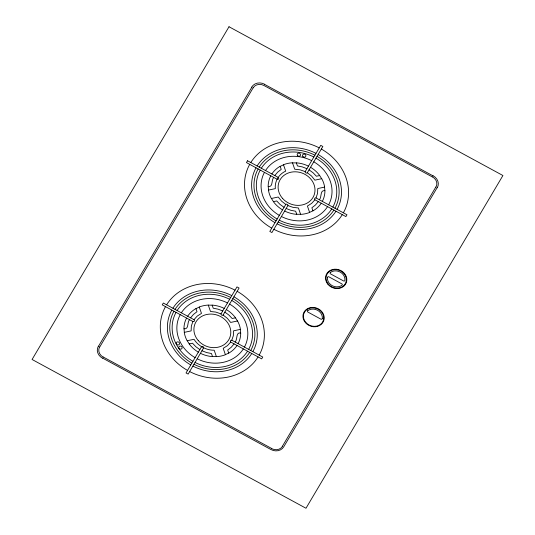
<?xml version="1.0" encoding="UTF-8"?>
<svg xmlns="http://www.w3.org/2000/svg" width="535" height="535" viewBox="0 0 535 535"><rect width="100%" height="100%" fill="white"/><g stroke="black" fill="none" stroke-linecap="round" stroke-linejoin="round"><path stroke-width="0.8" d="M199.267 306.996L201.481 313.41L197.241 316.071L193.971 319.676A1.217 1.07 21.1 0 1 192.888 321.508L191.343 326.042L191.135 330.897L184.247 332.369M225.416 354.732L223.202 348.312L227.442 345.65L230.712 342.046A1.297 1.144 21.1 0 1 231.795 340.22L233.34 335.679L233.554 330.831L240.436 329.359M309.625 212.455L307.411 206.042L311.651 203.38L314.921 199.776A1.264 1.117 21.1 0 1 316.004 197.943L317.549 193.409L317.757 188.561L324.645 187.083M189.517 319.669C186.849 322.618 189.189 329.5 183.953 328.824M273.726 177.399C271.064 180.355 273.392 187.223 268.162 186.554M235.166 342.052C237.828 339.096 235.5 332.228 240.73 332.897M319.375 199.782C322.037 196.82 319.709 189.958 324.939 190.627M98.52 346.239L251.885 87.131M99.784 346.927L253.149 87.814M220.995 313.891L236.972 286.9L239.078 288.037L223.102 315.035A1.284 1.13 21.1 0 1 220.988 313.891L215.852 312.092L210.489 311.484L208.275 305.07M287.897 205.56A1.264 1.117 21.1 0 0 285.79 204.417L269.814 231.414L271.92 232.551L287.897 205.56L293.04 207.366L298.403 207.968L300.616 214.381M305.204 171.621L320.753 145.353L322.852 146.496L307.311 172.765A1.237 1.09 21.1 0 1 305.204 171.621L300.061 169.816L294.698 169.214L292.484 162.794M282.467 446.15L435.831 187.036M437.095 187.725L283.731 446.832A9.61 8.46 21.1 0 1 270.984 449.567L102.62 358.109M274.803 175.574L277.652 172.176L281.223 169.401L280.153 166.305M190.6 317.843L193.443 314.446L197.014 311.678L195.944 308.575M318.292 201.608L315.382 205.065L311.878 207.774L312.948 210.877M234.089 343.878L231.24 347.275L227.669 350.05L228.739 353.147M319.723 175.52L316.392 176.229L313.028 172.731L309.036 169.842M268.456 190.092L275.338 188.621C274.482 181.332 279.009 174.015 285.69 171.14L283.476 164.72M321.749 178.69L314.861 180.161L311.564 176.062L307.311 172.765M271.352 198.492L278.24 197.014L281.537 201.113L285.79 204.417M273.378 201.662L276.709 200.953L280.066 204.45L284.065 207.339M235.514 317.79L232.183 318.499L228.826 315.001L224.827 312.112M237.54 320.96L230.652 322.438L227.355 318.338L223.102 315.035M187.143 340.762L194.031 339.29C198.258 346.098 206.216 350.271 214.194 350.238L216.407 356.658M189.169 343.931L192.5 343.223L195.863 346.72L199.856 349.609M306.936 168.699L302.295 166.9L297.433 165.93L296.363 162.834M286.165 208.483L290.806 210.282L295.668 211.245L296.738 214.348M222.727 310.969L218.086 309.17L213.224 308.207L212.154 305.104M201.956 350.753L206.597 352.552L211.459 353.521L212.529 356.618M264.624 84.403L432.996 175.854M432.347 176.945L263.976 85.5A8.165 7.189 21.1 0 0 253.142 87.814M316.004 197.95L346.961 214.762L345.884 216.588L314.921 199.776M193.971 319.676L163.329 303.037L162.252 304.863L192.888 321.502M231.795 340.22L262.752 357.039L261.675 358.865L230.712 342.046M103.268 357.019L271.64 448.464M229.582 304.081A36.012 31.705 21.1 0 1 244.435 347.088M243.351 348.914A36.012 31.705 21.1 0 1 197.201 358.791M195.101 357.647A36.012 31.705 21.1 0 1 180.248 314.64M181.332 312.814A36.012 31.705 21.1 0 1 227.482 302.937M232.825 298.604A43.215 38.052 21.1 0 1 250.748 350.519M249.671 352.344A43.215 38.052 21.1 0 1 193.964 364.268M191.858 363.125A43.215 38.052 21.1 0 1 173.935 311.209M175.012 309.384A43.215 38.052 21.1 0 1 230.725 297.46M433.062 175.727A9.677 8.52 21.1 0 1 437.235 187.805M251.738 87.058A9.677 8.52 21.1 0 1 264.698 84.283M102.546 358.236A9.677 8.52 21.1 0 1 98.38 346.165M318.171 154.535A45.615 40.165 21.1 0 1 337.09 209.339M335.953 211.265A45.615 40.165 21.1 0 1 277.15 223.851M274.93 222.64A45.615 40.165 21.1 0 1 256.011 167.843M257.148 165.917A45.615 40.165 21.1 0 1 315.951 153.331M313.791 161.804A36.012 31.705 21.1 0 1 328.644 204.811M327.56 206.637A36.012 31.705 21.1 0 1 281.41 216.514M279.303 215.371A36.012 31.705 21.1 0 1 264.457 172.364M265.541 170.538A36.012 31.705 21.1 0 1 311.691 160.66M238.115 343.657A28.81 25.366 21.1 0 0 240.717 333.76L240.289 328.523A28.81 25.366 21.1 0 0 237.948 321.736L234.952 317.054A28.81 25.366 21.1 0 0 226.345 309.558M237.038 345.483A28.81 25.366 21.1 0 1 229.508 352.699L224.6 355.033A28.81 25.366 21.1 0 1 217.31 356.598L211.579 356.537A28.81 25.366 21.1 0 1 200.444 353.314M198.338 352.17A28.81 25.366 21.1 0 1 189.731 344.667L186.735 339.986A28.81 25.366 21.1 0 1 184.394 333.198L183.966 327.968A28.81 25.366 21.1 0 1 186.568 318.071M187.645 316.245A28.81 25.366 21.1 0 1 195.175 309.023L200.083 306.689A28.81 25.366 21.1 0 1 207.373 305.131L213.104 305.184A28.81 25.366 21.1 0 1 224.239 308.414M321.354 149.031A52.818 46.505 21.1 0 1 343.383 212.816M342.3 214.642A52.818 46.505 21.1 0 1 273.846 229.294M271.747 228.151A52.818 46.505 21.1 0 1 249.718 164.359M250.801 162.533A52.818 46.505 21.1 0 1 319.255 147.887M315.958 158.153A40.814 35.939 21.1 0 1 332.857 207.099M331.774 208.924A40.814 35.939 21.1 0 1 279.25 220.166M277.143 219.022A40.814 35.939 21.1 0 1 260.244 170.076M261.327 168.251A40.814 35.939 21.1 0 1 313.851 157.009M237.145 291.301A52.818 46.505 21.1 0 1 259.174 355.093M258.091 356.919A52.818 46.505 21.1 0 1 189.637 371.564M187.538 370.421A52.818 46.505 21.1 0 1 165.509 306.635M166.592 304.81A52.818 46.505 21.1 0 1 235.046 290.157M317.034 156.327A43.215 38.052 21.1 0 1 334.957 208.242M333.88 210.068A43.215 38.052 21.1 0 1 278.167 221.992M276.067 220.848A43.215 38.052 21.1 0 1 258.144 168.933M259.221 167.107A43.215 38.052 21.1 0 1 314.928 155.183M282.587 446.21A8.226 7.243 21.1 0 1 271.573 448.571M432.407 176.844A8.226 7.243 21.1 0 1 435.951 187.103M103.208 357.119A8.226 7.243 21.1 0 1 99.664 346.861M307.772 310.695A0.963 0.849 21.1 0 0 307.966 312.119L320.906 319.148A0.963 0.849 21.1 0 0 322.284 318.572M307.752 310.668A8.908 7.844 21.1 0 1 317.596 310.3A8.908 7.844 21.1 0 1 322.311 318.579M322.324 201.381A28.81 25.366 21.1 0 0 324.926 191.483L324.498 186.254A28.81 25.366 21.1 0 0 322.157 179.466L319.161 174.785A28.81 25.366 21.1 0 0 310.554 167.281M321.247 203.206A28.81 25.366 21.1 0 1 313.717 210.429L308.809 212.763A28.81 25.366 21.1 0 1 301.519 214.321L295.788 214.267A28.81 25.366 21.1 0 1 284.653 211.037M282.547 209.894A28.81 25.366 21.1 0 1 273.94 202.397L270.944 197.716A28.81 25.366 21.1 0 1 268.603 190.928L268.175 185.692A28.81 25.366 21.1 0 1 270.777 175.794M271.854 173.969A28.81 25.366 21.1 0 1 279.384 166.753L284.292 164.419A28.81 25.366 21.1 0 1 291.582 162.854L297.313 162.914A28.81 25.366 21.1 0 1 308.448 166.138M231.749 300.429A40.814 35.939 21.1 0 1 248.648 349.375M247.565 351.201A40.814 35.939 21.1 0 1 195.041 362.442M192.934 361.299A40.814 35.939 21.1 0 1 176.035 312.353M177.118 310.527A40.814 35.939 21.1 0 1 229.642 299.286M327.48 277.391A0.963 0.849 21.1 0 1 328.858 276.822L341.798 283.851A0.963 0.849 21.1 0 1 341.992 285.269A8.908 7.844 21.1 0 1 332.175 285.67A8.908 7.844 21.1 0 1 327.453 277.384M330.389 272.475A0.963 0.849 21.1 0 0 330.583 273.9L343.523 280.928A0.963 0.849 21.1 0 0 344.901 280.36A8.908 7.844 21.1 0 0 340.213 272.081A8.908 7.844 21.1 0 0 330.369 272.455M233.962 296.811A45.615 40.165 21.1 0 1 252.881 351.609M251.744 353.535A45.615 40.165 21.1 0 1 192.941 366.121M190.721 364.917A45.615 40.165 21.1 0 1 171.802 310.113M172.939 308.187A45.615 40.165 21.1 0 1 231.742 295.601M229.013 26.75L32.08 359.48L305.987 508.25L502.92 175.52L229.013 26.75M247.538 160.761L246.461 162.587L277.097 179.232A1.21 1.07 21.1 0 0 278.635 178.857A1.21 1.07 21.1 0 0 278.18 177.399L247.538 160.761M201.581 346.687L186.04 372.955L188.139 374.099L203.688 347.83A1.271 1.117 21.1 0 0 201.581 346.687M282.487 198.325A18.725 16.491 21.1 0 0 313.925 195.569A18.725 16.491 21.1 0 0 293.24 171.869A18.725 16.491 21.1 0 0 282.487 198.325M176.603 344.286A1.719 1.511 21.1 0 0 179.486 344.032A1.719 1.511 21.1 0 0 177.587 341.858A1.719 1.511 21.1 0 0 176.603 344.286M328.075 284.493A10.8 9.51 21.1 0 0 346.219 282.901A10.8 9.51 21.1 0 0 334.281 269.232A10.8 9.51 21.1 0 0 328.075 284.493M302.93 156.541A1.719 1.511 21.1 0 0 305.813 156.287A1.719 1.511 21.1 0 0 303.913 154.113A1.719 1.511 21.1 0 0 302.93 156.541M305.458 322.705A10.8 9.51 21.1 0 0 323.595 321.12A10.8 9.51 21.1 0 0 311.664 307.444A10.8 9.51 21.1 0 0 305.458 322.705M198.278 340.601A18.725 16.491 21.1 0 0 229.716 337.846A18.725 16.491 21.1 0 0 209.031 314.145A18.725 16.491 21.1 0 0 198.278 340.601M328.436 284.245A10.325 9.088 21.1 0 0 345.77 282.721A10.325 9.088 21.1 0 0 334.368 269.66A10.325 9.088 21.1 0 0 328.436 284.245M297.574 155.591A1.719 1.511 21.1 0 0 300.456 155.344A1.719 1.511 21.1 0 0 298.563 153.164A1.719 1.511 21.1 0 0 297.574 155.591M179.151 348.506A1.719 1.511 21.1 0 0 182.034 348.252A1.719 1.511 21.1 0 0 180.135 346.078A1.719 1.511 21.1 0 0 179.151 348.506M305.819 322.458A10.325 9.088 21.1 0 0 323.153 320.94A10.325 9.088 21.1 0 0 311.751 307.872A10.325 9.088 21.1 0 0 305.819 322.458"/></g></svg>
